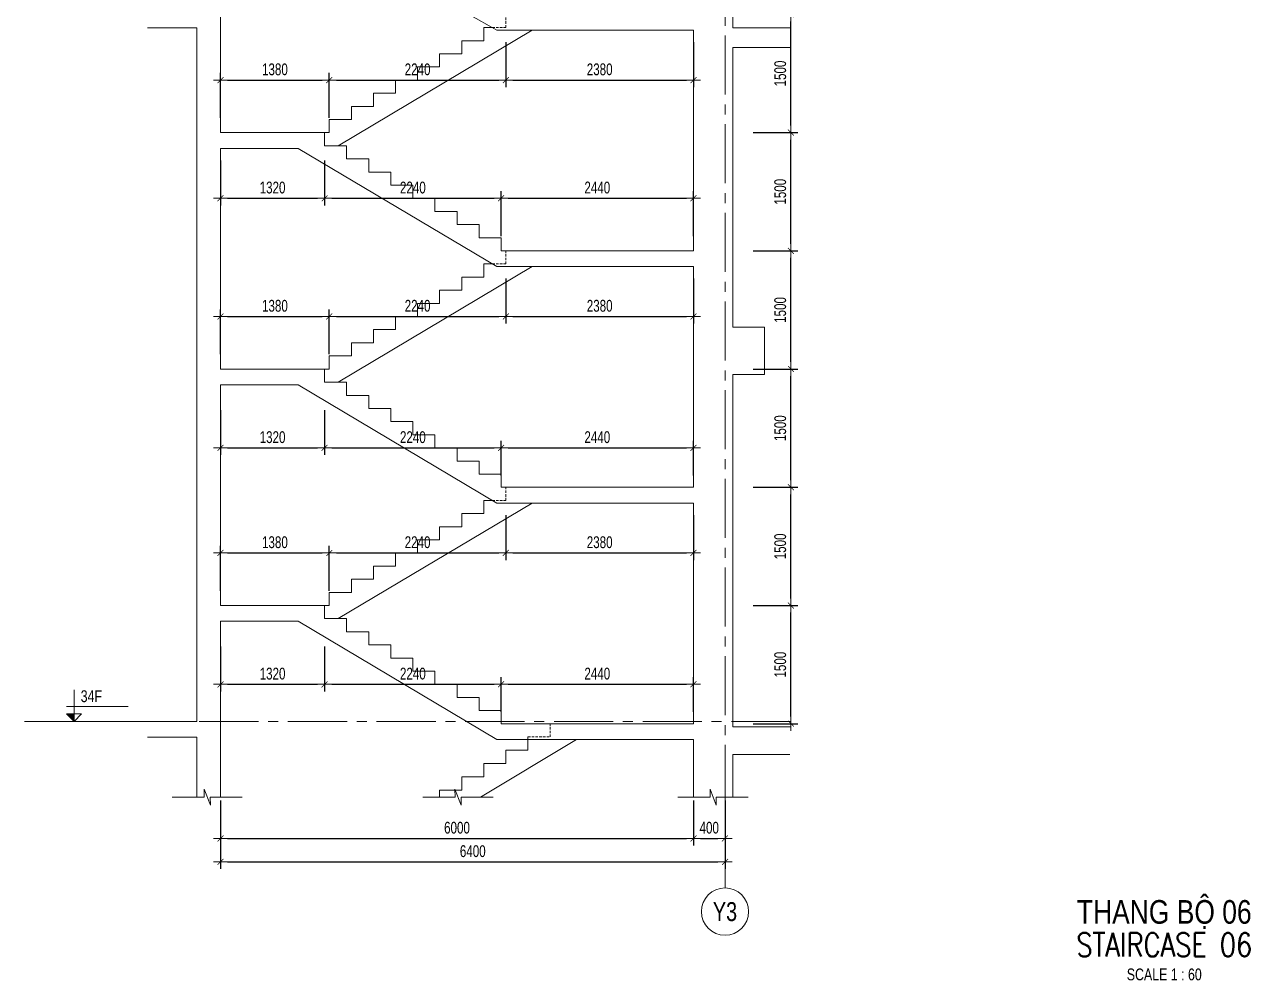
# Model space of a CAD drawing. Header units: millimetres. Extents: x -179076 to 100718, y -27473 to 38481.
# Drawn here: x 33983 to 49536, y -27329 to -15199 of the extents above; entities that cross this region are included whole.
import ezdxf
from ezdxf.enums import TextEntityAlignment as Align

# ---------------------------------------------------------------- set-up
doc = ezdxf.new("R2010")
doc.units = ezdxf.units.MM
doc.linetypes.add('CENTER2', pattern=[1.125, 0.75, -0.125, 0.125, -0.125])
doc.linetypes.add('HIDDEN2', pattern=[4.7625, 3.175, -1.5875])
doc.layers.get('Defpoints').update_dxf_attribs({"color": 151, "lineweight": 9})
for name, color, linetype, lineweight in [('NDC_S_ANNO', 7, 'Continuous', 20), ('NDC_S_AXIS', 5, 'CENTER2', 13), ('NDC_S_CONTINUOUS', 3, 'Continuous', 20), ('NDC_S_DIM', 1, 'Continuous', 15), ('NDC_S_ENG TITLE', 3, 'Continuous', 20), ('NDC_S_HIDDEN', 8, 'HIDDEN2', 13), ('NDC_S_SLAB', 2, 'Continuous', 20), ('NDC_S_SYMBOL', 1, 'Continuous', 15), ('NDC_S_TEXT SYMBOL', 7, 'Continuous', 20), ('NDC_S_VN TEXT', 7, 'Continuous', 20), ('NDC_S_VN TITLE', 6, 'Continuous', 35)]:
    doc.layers.add(name, color=color, linetype=linetype, lineweight=lineweight)
doc.styles.add('NDC_ANNO', font='', dxfattribs={"width": 0.8})
doc.styles.add('NDC_DIM', font='', dxfattribs={"width": 0.75})
doc.styles.add('NDC_EN TXT', font='romans.shx', dxfattribs={"width": 0.8})
doc.styles.add('NDC_VIE TXT', font='arial.ttf', dxfattribs={"width": 0.8})
doc.styles.get('NDC_ANNO').set_extended_font_data('Dotum')
doc.styles.get('NDC_DIM').set_extended_font_data('Dotum')
doc.dimstyles.new('NDC_dim_60', dxfattribs={"dimscale": 60, "dimtxt": 2.5, "dimasz": 1.5, "dimexe": 1.5, "dimexo": 2.5, "dimgap": 1, "dimtad": 1, "dimdec": 0, "dimzin": 0, "dimdsep": 46, "dimtxsty": 'NDC_DIM', "dimblk": 'DIMMARK', "dimcen": 0.09, "dimdle": 1.2, "dimclrd": 1, "dimclre": 1, "dimclrt": 3, "dimadec": 0, "dimazin": 0, "dimtfac": 1, "dimtdec": 0, "dimtix": 1, "dimtofl": 0, "dimtmove": 0, "dimatfit": 3, "dimfxl": 8, "dimfxlon": 1, "dimtolj": 1, "dimtzin": 0, "dimarcsym": 0})

# ---------------------------------------------------------------- blocks, each defined once
blk = doc.blocks.new('kata_block_CT')
at = {"layer": 'NDC_S_ANNO'}
blk.add_hatch(color=3, dxfattribs=at).paths.add_polyline_path([(0, 1.6), (-1.61, 1.6), (0, 0)])
at = {"layer": 'NDC_S_ANNO', "ltscale": 50}
h = blk.add_hatch(dxfattribs=at)
h.set_pattern_fill('ANSI31', color=256, scale=1.406, style=0)
h.paths.add_polyline_path([(0, 1.6), (0, 0), (1.61, 1.6)])
for p, q in [((-1.59, 3.14), (11.47, 3.14)), ((11.56, 0), (-1.64, 0))]:
    blk.add_line(p, q, dxfattribs=at)
for points in [[(0, 6.69), (0, 0)], [(0, 0), (-1.61, 1.6), (0, 1.6)], [(0, 0), (1.61, 1.6), (0, 1.6)]]:
    blk.add_lwpolyline(points, dxfattribs=at)
at = {"layer": 'NDC_S_ANNO', "color": 8, "ltscale": 50}
blk.add_lwpolyline([(0, 0), (-1.61, 1.6), (0, 1.6)], dxfattribs=at)
at = {"layer": 'NDC_S_TEXT SYMBOL', "color": 3, "style": 'NDC_ANNO', "width": 0.8}
blk.add_attdef('CT', (1.41, 4.07), '', height=2.5, dxfattribs=at)
blk = doc.blocks.new('DIMMARK')
at = {"layer": 'NDC_S_DIM', "color": 1}
blk.add_line((-1.5, 0), (1, 0), dxfattribs=at)
at = {"layer": 'NDC_S_DIM', "color": 2, "const_width": 0.1}
blk.add_lwpolyline([(-0.42, -0.42), (0.42, 0.42)], dxfattribs=at)
blk = doc.blocks.new('*D285')
at = {"layer": 'Defpoints', "color": 0, "transparency": 16777216}
for p in [(37790, -22571), (36470, -22771), (37790, -23571)]:
    blk.add_point(p, dxfattribs=at)
at = {"layer": 'NDC_S_DIM', "color": 1, "lineweight": -2, "transparency": 16777216}
for p, q in [((36470, -23091), (36470, -23661)), ((37790, -23091), (37790, -23661)), ((36560, -23571), (37700, -23571))]:
    blk.add_line(p, q, dxfattribs=at)
at = {"layer": 'NDC_S_DIM', "color": 1, "lineweight": -2, "transparency": 16777216, "xscale": 90, "yscale": 90, "zscale": 90, "rotation": 180}
blk.add_blockref('DIMMARK', (36470, -23571), dxfattribs=at)
at = {"layer": 'NDC_S_DIM', "color": 1, "lineweight": -2, "transparency": 16777216, "xscale": 90, "yscale": 90, "zscale": 90}
blk.add_blockref('DIMMARK', (37790, -23571), dxfattribs=at)
at = {"layer": 'NDC_S_DIM', "color": 3, "transparency": 16777216, "insert": (37130, -23436), "char_height": 150, "attachment_point": 5, "style": 'NDC_DIM'}
blk.add_mtext('\\A1;1320', dxfattribs=at)
blk = doc.blocks.new('*D286')
at = {"layer": 'Defpoints', "color": 0, "transparency": 16777216}
for p in [(37790, -22571), (40030, -23571), (40030, -24071)]:
    blk.add_point(p, dxfattribs=at)
at = {"layer": 'NDC_S_DIM', "color": 1, "lineweight": -2, "transparency": 16777216}
for p, q in [((37790, -23091), (37790, -23661)), ((40030, -23921), (40030, -23481)), ((37880, -23571), (39940, -23571))]:
    blk.add_line(p, q, dxfattribs=at)
at = {"layer": 'NDC_S_DIM', "color": 1, "lineweight": -2, "transparency": 16777216, "xscale": 90, "yscale": 90, "zscale": 90, "rotation": 180}
blk.add_blockref('DIMMARK', (37790, -23571), dxfattribs=at)
at = {"layer": 'NDC_S_DIM', "color": 1, "lineweight": -2, "transparency": 16777216, "xscale": 90, "yscale": 90, "zscale": 90}
blk.add_blockref('DIMMARK', (40030, -23571), dxfattribs=at)
at = {"layer": 'NDC_S_DIM', "color": 3, "transparency": 16777216, "insert": (38910, -23436), "char_height": 150, "attachment_point": 5, "style": 'NDC_DIM'}
blk.add_mtext('\\A1;2240', dxfattribs=at)
blk = doc.blocks.new('*D287')
at = {"layer": 'Defpoints', "color": 0, "transparency": 16777216}
for p in [(42470, -23571), (40030, -24071), (42470, -24071)]:
    blk.add_point(p, dxfattribs=at)
at = {"layer": 'NDC_S_DIM', "color": 1, "lineweight": -2, "transparency": 16777216}
for p, q in [((40030, -23921), (40030, -23481)), ((42470, -23921), (42470, -23481)), ((40120, -23571), (42380, -23571))]:
    blk.add_line(p, q, dxfattribs=at)
at = {"layer": 'NDC_S_DIM', "color": 1, "lineweight": -2, "transparency": 16777216, "xscale": 90, "yscale": 90, "zscale": 90, "rotation": 180}
blk.add_blockref('DIMMARK', (40030, -23571), dxfattribs=at)
at = {"layer": 'NDC_S_DIM', "color": 1, "lineweight": -2, "transparency": 16777216, "xscale": 90, "yscale": 90, "zscale": 90}
blk.add_blockref('DIMMARK', (42470, -23571), dxfattribs=at)
at = {"layer": 'NDC_S_DIM', "color": 3, "transparency": 16777216, "insert": (41250, -23436), "char_height": 150, "attachment_point": 5, "style": 'NDC_DIM'}
blk.add_mtext('\\A1;2440', dxfattribs=at)
blk = doc.blocks.new('*D288')
at = {"layer": 'Defpoints', "color": 0, "transparency": 16777216}
for p in [(37850, -21904), (36470, -22571), (37850, -22571)]:
    blk.add_point(p, dxfattribs=at)
at = {"layer": 'NDC_S_DIM', "color": 1, "lineweight": -2, "transparency": 16777216}
for p, q in [((36470, -22384), (36470, -21814)), ((36560, -21904), (37760, -21904)), ((37850, -22384), (37850, -21814))]:
    blk.add_line(p, q, dxfattribs=at)
at = {"layer": 'NDC_S_DIM', "color": 1, "lineweight": -2, "transparency": 16777216, "xscale": 90, "yscale": 90, "zscale": 90, "rotation": 180}
blk.add_blockref('DIMMARK', (36470, -21904), dxfattribs=at)
at = {"layer": 'NDC_S_DIM', "color": 1, "lineweight": -2, "transparency": 16777216, "xscale": 90, "yscale": 90, "zscale": 90}
blk.add_blockref('DIMMARK', (37850, -21904), dxfattribs=at)
at = {"layer": 'NDC_S_DIM', "color": 3, "transparency": 16777216, "insert": (37160, -21769), "char_height": 150, "attachment_point": 5, "style": 'NDC_DIM'}
blk.add_mtext('\\A1;1380', dxfattribs=at)
blk = doc.blocks.new('*D289')
at = {"layer": 'Defpoints', "color": 0, "transparency": 16777216}
for p in [(40090, -21238), (40090, -21904), (37850, -22571)]:
    blk.add_point(p, dxfattribs=at)
at = {"layer": 'NDC_S_DIM', "color": 1, "lineweight": -2, "transparency": 16777216}
for p, q in [((40090, -21424), (40090, -21994)), ((37850, -22384), (37850, -21814)), ((37940, -21904), (40000, -21904))]:
    blk.add_line(p, q, dxfattribs=at)
at = {"layer": 'NDC_S_DIM', "color": 1, "lineweight": -2, "transparency": 16777216, "xscale": 90, "yscale": 90, "zscale": 90, "rotation": 180}
blk.add_blockref('DIMMARK', (37850, -21904), dxfattribs=at)
at = {"layer": 'NDC_S_DIM', "color": 1, "lineweight": -2, "transparency": 16777216, "xscale": 90, "yscale": 90, "zscale": 90}
blk.add_blockref('DIMMARK', (40090, -21904), dxfattribs=at)
at = {"layer": 'NDC_S_DIM', "color": 3, "transparency": 16777216, "insert": (38970, -21769), "char_height": 150, "attachment_point": 5, "style": 'NDC_DIM'}
blk.add_mtext('\\A1;2240', dxfattribs=at)
blk = doc.blocks.new('*D290')
at = {"layer": 'Defpoints', "color": 0, "transparency": 16777216}
for p in [(40090, -21238), (42470, -21271), (42470, -21904)]:
    blk.add_point(p, dxfattribs=at)
at = {"layer": 'NDC_S_DIM', "color": 1, "lineweight": -2, "transparency": 16777216}
for p, q in [((40090, -21424), (40090, -21994)), ((42470, -21424), (42470, -21994)), ((40180, -21904), (42380, -21904))]:
    blk.add_line(p, q, dxfattribs=at)
at = {"layer": 'NDC_S_DIM', "color": 1, "lineweight": -2, "transparency": 16777216, "xscale": 90, "yscale": 90, "zscale": 90, "rotation": 180}
blk.add_blockref('DIMMARK', (40090, -21904), dxfattribs=at)
at = {"layer": 'NDC_S_DIM', "color": 1, "lineweight": -2, "transparency": 16777216, "xscale": 90, "yscale": 90, "zscale": 90}
blk.add_blockref('DIMMARK', (42470, -21904), dxfattribs=at)
at = {"layer": 'NDC_S_DIM', "color": 3, "transparency": 16777216, "insert": (41280, -21769), "char_height": 150, "attachment_point": 5, "style": 'NDC_DIM'}
blk.add_mtext('\\A1;2380', dxfattribs=at)
blk = doc.blocks.new('*D291')
at = {"layer": 'Defpoints', "color": 0, "transparency": 16777216}
for p in [(36470, -19571), (37790, -19571), (37790, -20571)]:
    blk.add_point(p, dxfattribs=at)
at = {"layer": 'NDC_S_DIM', "color": 1, "lineweight": -2, "transparency": 16777216}
for p, q in [((36470, -20091), (36470, -20661)), ((37790, -20091), (37790, -20661)), ((36560, -20571), (37700, -20571))]:
    blk.add_line(p, q, dxfattribs=at)
at = {"layer": 'NDC_S_DIM', "color": 1, "lineweight": -2, "transparency": 16777216, "xscale": 90, "yscale": 90, "zscale": 90, "rotation": 180}
blk.add_blockref('DIMMARK', (36470, -20571), dxfattribs=at)
at = {"layer": 'NDC_S_DIM', "color": 1, "lineweight": -2, "transparency": 16777216, "xscale": 90, "yscale": 90, "zscale": 90}
blk.add_blockref('DIMMARK', (37790, -20571), dxfattribs=at)
at = {"layer": 'NDC_S_DIM', "color": 3, "transparency": 16777216, "insert": (37130, -20436), "char_height": 150, "attachment_point": 5, "style": 'NDC_DIM'}
blk.add_mtext('\\A1;1320', dxfattribs=at)
blk = doc.blocks.new('*D292')
at = {"layer": 'Defpoints', "color": 0, "transparency": 16777216}
for p in [(37790, -19571), (40030, -20571), (40030, -21071)]:
    blk.add_point(p, dxfattribs=at)
at = {"layer": 'NDC_S_DIM', "color": 1, "lineweight": -2, "transparency": 16777216}
for p, q in [((37790, -20091), (37790, -20661)), ((40030, -20921), (40030, -20481)), ((37880, -20571), (39940, -20571))]:
    blk.add_line(p, q, dxfattribs=at)
at = {"layer": 'NDC_S_DIM', "color": 1, "lineweight": -2, "transparency": 16777216, "xscale": 90, "yscale": 90, "zscale": 90, "rotation": 180}
blk.add_blockref('DIMMARK', (37790, -20571), dxfattribs=at)
at = {"layer": 'NDC_S_DIM', "color": 1, "lineweight": -2, "transparency": 16777216, "xscale": 90, "yscale": 90, "zscale": 90}
blk.add_blockref('DIMMARK', (40030, -20571), dxfattribs=at)
at = {"layer": 'NDC_S_DIM', "color": 3, "transparency": 16777216, "insert": (38910, -20436), "char_height": 150, "attachment_point": 5, "style": 'NDC_DIM'}
blk.add_mtext('\\A1;2240', dxfattribs=at)
blk = doc.blocks.new('*D293')
at = {"layer": 'Defpoints', "color": 0, "transparency": 16777216}
for p in [(42470, -20571), (40030, -21071), (42470, -21071)]:
    blk.add_point(p, dxfattribs=at)
at = {"layer": 'NDC_S_DIM', "color": 1, "lineweight": -2, "transparency": 16777216}
for p, q in [((40030, -20921), (40030, -20481)), ((42470, -20921), (42470, -20481)), ((40120, -20571), (42380, -20571))]:
    blk.add_line(p, q, dxfattribs=at)
at = {"layer": 'NDC_S_DIM', "color": 1, "lineweight": -2, "transparency": 16777216, "xscale": 90, "yscale": 90, "zscale": 90, "rotation": 180}
blk.add_blockref('DIMMARK', (40030, -20571), dxfattribs=at)
at = {"layer": 'NDC_S_DIM', "color": 1, "lineweight": -2, "transparency": 16777216, "xscale": 90, "yscale": 90, "zscale": 90}
blk.add_blockref('DIMMARK', (42470, -20571), dxfattribs=at)
at = {"layer": 'NDC_S_DIM', "color": 3, "transparency": 16777216, "insert": (41250, -20436), "char_height": 150, "attachment_point": 5, "style": 'NDC_DIM'}
blk.add_mtext('\\A1;2440', dxfattribs=at)
blk = doc.blocks.new('*D294')
at = {"layer": 'Defpoints', "color": 0, "transparency": 16777216}
for p in [(37850, -18904), (36470, -19571), (37850, -19571)]:
    blk.add_point(p, dxfattribs=at)
at = {"layer": 'NDC_S_DIM', "color": 1, "lineweight": -2, "transparency": 16777216}
for p, q in [((36470, -19384), (36470, -18814)), ((37850, -19384), (37850, -18814)), ((36560, -18904), (37760, -18904))]:
    blk.add_line(p, q, dxfattribs=at)
at = {"layer": 'NDC_S_DIM', "color": 1, "lineweight": -2, "transparency": 16777216, "xscale": 90, "yscale": 90, "zscale": 90, "rotation": 180}
blk.add_blockref('DIMMARK', (36470, -18904), dxfattribs=at)
at = {"layer": 'NDC_S_DIM', "color": 1, "lineweight": -2, "transparency": 16777216, "xscale": 90, "yscale": 90, "zscale": 90}
blk.add_blockref('DIMMARK', (37850, -18904), dxfattribs=at)
at = {"layer": 'NDC_S_DIM', "color": 3, "transparency": 16777216, "insert": (37160, -18769), "char_height": 150, "attachment_point": 5, "style": 'NDC_DIM'}
blk.add_mtext('\\A1;1380', dxfattribs=at)
blk = doc.blocks.new('*D295')
at = {"layer": 'Defpoints', "color": 0, "transparency": 16777216}
for p in [(40090, -18238), (40090, -18904), (37850, -19571)]:
    blk.add_point(p, dxfattribs=at)
at = {"layer": 'NDC_S_DIM', "color": 1, "lineweight": -2, "transparency": 16777216}
for p, q in [((40090, -18424), (40090, -18994)), ((37850, -19384), (37850, -18814)), ((37940, -18904), (40000, -18904))]:
    blk.add_line(p, q, dxfattribs=at)
at = {"layer": 'NDC_S_DIM', "color": 1, "lineweight": -2, "transparency": 16777216, "xscale": 90, "yscale": 90, "zscale": 90, "rotation": 180}
blk.add_blockref('DIMMARK', (37850, -18904), dxfattribs=at)
at = {"layer": 'NDC_S_DIM', "color": 1, "lineweight": -2, "transparency": 16777216, "xscale": 90, "yscale": 90, "zscale": 90}
blk.add_blockref('DIMMARK', (40090, -18904), dxfattribs=at)
at = {"layer": 'NDC_S_DIM', "color": 3, "transparency": 16777216, "insert": (38970, -18769), "char_height": 150, "attachment_point": 5, "style": 'NDC_DIM'}
blk.add_mtext('\\A1;2240', dxfattribs=at)
blk = doc.blocks.new('*D296')
at = {"layer": 'Defpoints', "color": 0, "transparency": 16777216}
for p in [(40090, -18238), (42470, -18271), (42470, -18904)]:
    blk.add_point(p, dxfattribs=at)
at = {"layer": 'NDC_S_DIM', "color": 1, "lineweight": -2, "transparency": 16777216}
for p, q in [((40090, -18424), (40090, -18994)), ((42470, -18424), (42470, -18994)), ((40180, -18904), (42380, -18904))]:
    blk.add_line(p, q, dxfattribs=at)
at = {"layer": 'NDC_S_DIM', "color": 1, "lineweight": -2, "transparency": 16777216, "xscale": 90, "yscale": 90, "zscale": 90, "rotation": 180}
blk.add_blockref('DIMMARK', (40090, -18904), dxfattribs=at)
at = {"layer": 'NDC_S_DIM', "color": 1, "lineweight": -2, "transparency": 16777216, "xscale": 90, "yscale": 90, "zscale": 90}
blk.add_blockref('DIMMARK', (42470, -18904), dxfattribs=at)
at = {"layer": 'NDC_S_DIM', "color": 3, "transparency": 16777216, "insert": (41280, -18769), "char_height": 150, "attachment_point": 5, "style": 'NDC_DIM'}
blk.add_mtext('\\A1;2380', dxfattribs=at)
blk = doc.blocks.new('*D297')
at = {"layer": 'Defpoints', "color": 0, "transparency": 16777216}
for p in [(36470, -16571), (37790, -16571), (37790, -17404)]:
    blk.add_point(p, dxfattribs=at)
at = {"layer": 'NDC_S_DIM', "color": 1, "lineweight": -2, "transparency": 16777216}
for p, q in [((36470, -16924), (36470, -17494)), ((37790, -16924), (37790, -17494)), ((36560, -17404), (37700, -17404))]:
    blk.add_line(p, q, dxfattribs=at)
at = {"layer": 'NDC_S_DIM', "color": 1, "lineweight": -2, "transparency": 16777216, "xscale": 90, "yscale": 90, "zscale": 90, "rotation": 180}
blk.add_blockref('DIMMARK', (36470, -17404), dxfattribs=at)
at = {"layer": 'NDC_S_DIM', "color": 1, "lineweight": -2, "transparency": 16777216, "xscale": 90, "yscale": 90, "zscale": 90}
blk.add_blockref('DIMMARK', (37790, -17404), dxfattribs=at)
at = {"layer": 'NDC_S_DIM', "color": 3, "transparency": 16777216, "insert": (37130, -17269), "char_height": 150, "attachment_point": 5, "style": 'NDC_DIM'}
blk.add_mtext('\\A1;1320', dxfattribs=at)
blk = doc.blocks.new('*D298')
at = {"layer": 'Defpoints', "color": 0, "transparency": 16777216}
for p in [(37790, -16571), (40030, -17404), (40030, -18071)]:
    blk.add_point(p, dxfattribs=at)
at = {"layer": 'NDC_S_DIM', "color": 1, "lineweight": -2, "transparency": 16777216}
for p, q in [((37790, -16924), (37790, -17494)), ((37880, -17404), (39940, -17404)), ((40030, -17884), (40030, -17314))]:
    blk.add_line(p, q, dxfattribs=at)
at = {"layer": 'NDC_S_DIM', "color": 1, "lineweight": -2, "transparency": 16777216, "xscale": 90, "yscale": 90, "zscale": 90, "rotation": 180}
blk.add_blockref('DIMMARK', (37790, -17404), dxfattribs=at)
at = {"layer": 'NDC_S_DIM', "color": 1, "lineweight": -2, "transparency": 16777216, "xscale": 90, "yscale": 90, "zscale": 90}
blk.add_blockref('DIMMARK', (40030, -17404), dxfattribs=at)
at = {"layer": 'NDC_S_DIM', "color": 3, "transparency": 16777216, "insert": (38910, -17269), "char_height": 150, "attachment_point": 5, "style": 'NDC_DIM'}
blk.add_mtext('\\A1;2240', dxfattribs=at)
blk = doc.blocks.new('*D299')
at = {"layer": 'Defpoints', "color": 0, "transparency": 16777216}
for p in [(42470, -17404), (40030, -18071), (42470, -18071)]:
    blk.add_point(p, dxfattribs=at)
at = {"layer": 'NDC_S_DIM', "color": 1, "lineweight": -2, "transparency": 16777216}
for p, q in [((40030, -17884), (40030, -17314)), ((40120, -17404), (42380, -17404)), ((42470, -17884), (42470, -17314))]:
    blk.add_line(p, q, dxfattribs=at)
at = {"layer": 'NDC_S_DIM', "color": 1, "lineweight": -2, "transparency": 16777216, "xscale": 90, "yscale": 90, "zscale": 90, "rotation": 180}
blk.add_blockref('DIMMARK', (40030, -17404), dxfattribs=at)
at = {"layer": 'NDC_S_DIM', "color": 1, "lineweight": -2, "transparency": 16777216, "xscale": 90, "yscale": 90, "zscale": 90}
blk.add_blockref('DIMMARK', (42470, -17404), dxfattribs=at)
at = {"layer": 'NDC_S_DIM', "color": 3, "transparency": 16777216, "insert": (41250, -17269), "char_height": 150, "attachment_point": 5, "style": 'NDC_DIM'}
blk.add_mtext('\\A1;2440', dxfattribs=at)
blk = doc.blocks.new('*D300')
at = {"layer": 'Defpoints', "color": 0, "transparency": 16777216}
for p in [(37850, -15904), (36470, -16571), (37850, -16571)]:
    blk.add_point(p, dxfattribs=at)
at = {"layer": 'NDC_S_DIM', "color": 1, "lineweight": -2, "transparency": 16777216}
for p, q in [((36470, -16384), (36470, -15814)), ((37850, -16384), (37850, -15814)), ((36560, -15904), (37760, -15904))]:
    blk.add_line(p, q, dxfattribs=at)
at = {"layer": 'NDC_S_DIM', "color": 1, "lineweight": -2, "transparency": 16777216, "xscale": 90, "yscale": 90, "zscale": 90, "rotation": 180}
blk.add_blockref('DIMMARK', (36470, -15904), dxfattribs=at)
at = {"layer": 'NDC_S_DIM', "color": 1, "lineweight": -2, "transparency": 16777216, "xscale": 90, "yscale": 90, "zscale": 90}
blk.add_blockref('DIMMARK', (37850, -15904), dxfattribs=at)
at = {"layer": 'NDC_S_DIM', "color": 3, "transparency": 16777216, "insert": (37160, -15769), "char_height": 150, "attachment_point": 5, "style": 'NDC_DIM'}
blk.add_mtext('\\A1;1380', dxfattribs=at)
blk = doc.blocks.new('*D301')
at = {"layer": 'Defpoints', "color": 0, "transparency": 16777216}
for p in [(40090, -15238), (40090, -15904), (37850, -16571)]:
    blk.add_point(p, dxfattribs=at)
at = {"layer": 'NDC_S_DIM', "color": 1, "lineweight": -2, "transparency": 16777216}
for p, q in [((40090, -15424), (40090, -15994)), ((37850, -16384), (37850, -15814)), ((37940, -15904), (40000, -15904))]:
    blk.add_line(p, q, dxfattribs=at)
at = {"layer": 'NDC_S_DIM', "color": 1, "lineweight": -2, "transparency": 16777216, "xscale": 90, "yscale": 90, "zscale": 90, "rotation": 180}
blk.add_blockref('DIMMARK', (37850, -15904), dxfattribs=at)
at = {"layer": 'NDC_S_DIM', "color": 1, "lineweight": -2, "transparency": 16777216, "xscale": 90, "yscale": 90, "zscale": 90}
blk.add_blockref('DIMMARK', (40090, -15904), dxfattribs=at)
at = {"layer": 'NDC_S_DIM', "color": 3, "transparency": 16777216, "insert": (38970, -15769), "char_height": 150, "attachment_point": 5, "style": 'NDC_DIM'}
blk.add_mtext('\\A1;2240', dxfattribs=at)
blk = doc.blocks.new('*D503')
at = {"layer": 'Defpoints', "color": 0, "transparency": 16777216}
for p in [(40090, -15238), (42470, -15271), (42470, -15904)]:
    blk.add_point(p, dxfattribs=at)
at = {"layer": 'NDC_S_DIM', "color": 1, "lineweight": -2, "transparency": 16777216}
for p, q in [((40090, -15424), (40090, -15994)), ((42470, -15424), (42470, -15994)), ((40180, -15904), (42380, -15904))]:
    blk.add_line(p, q, dxfattribs=at)
at = {"layer": 'NDC_S_DIM', "color": 1, "lineweight": -2, "transparency": 16777216, "xscale": 90, "yscale": 90, "zscale": 90, "rotation": 180}
blk.add_blockref('DIMMARK', (40090, -15904), dxfattribs=at)
at = {"layer": 'NDC_S_DIM', "color": 1, "lineweight": -2, "transparency": 16777216, "xscale": 90, "yscale": 90, "zscale": 90}
blk.add_blockref('DIMMARK', (42470, -15904), dxfattribs=at)
at = {"layer": 'NDC_S_DIM', "color": 3, "transparency": 16777216, "insert": (41280, -15769), "char_height": 150, "attachment_point": 5, "style": 'NDC_DIM'}
blk.add_mtext('\\A1;2380', dxfattribs=at)
blk = doc.blocks.new('*D522')
at = {"layer": 'Defpoints', "color": 0, "transparency": 16777216}
for p in [(36470, -24271), (42470, -24271), (42470, -25526)]:
    blk.add_point(p, dxfattribs=at)
at = {"layer": 'NDC_S_DIM', "color": 1, "lineweight": -2, "transparency": 16777216}
for p, q in [((36470, -25046), (36470, -25616)), ((42470, -25046), (42470, -25616)), ((36560, -25526), (42380, -25526))]:
    blk.add_line(p, q, dxfattribs=at)
at = {"layer": 'NDC_S_DIM', "color": 1, "lineweight": -2, "transparency": 16777216, "xscale": 90, "yscale": 90, "zscale": 90, "rotation": 180}
blk.add_blockref('DIMMARK', (36470, -25526), dxfattribs=at)
at = {"layer": 'NDC_S_DIM', "color": 1, "lineweight": -2, "transparency": 16777216, "xscale": 90, "yscale": 90, "zscale": 90}
blk.add_blockref('DIMMARK', (42470, -25526), dxfattribs=at)
at = {"layer": 'NDC_S_DIM', "color": 3, "transparency": 16777216, "insert": (39470, -25391), "char_height": 150, "attachment_point": 5, "style": 'NDC_DIM'}
blk.add_mtext('\\A1;6000', dxfattribs=at)
blk = doc.blocks.new('*D523')
at = {"layer": 'Defpoints', "color": 0, "transparency": 16777216}
for p in [(42870, -23921), (42470, -24271), (42870, -25526)]:
    blk.add_point(p, dxfattribs=at)
at = {"layer": 'NDC_S_DIM', "color": 1, "lineweight": -2, "transparency": 16777216}
for p, q in [((42470, -25046), (42470, -25616)), ((42870, -25046), (42870, -25616)), ((42560, -25526), (42780, -25526))]:
    blk.add_line(p, q, dxfattribs=at)
at = {"layer": 'NDC_S_DIM', "color": 1, "lineweight": -2, "transparency": 16777216, "xscale": 90, "yscale": 90, "zscale": 90, "rotation": 180}
blk.add_blockref('DIMMARK', (42470, -25526), dxfattribs=at)
at = {"layer": 'NDC_S_DIM', "color": 1, "lineweight": -2, "transparency": 16777216, "xscale": 90, "yscale": 90, "zscale": 90}
blk.add_blockref('DIMMARK', (42870, -25526), dxfattribs=at)
at = {"layer": 'NDC_S_DIM', "color": 3, "transparency": 16777216, "insert": (42670, -25391), "char_height": 150, "attachment_point": 5, "style": 'NDC_DIM'}
blk.add_mtext('\\A1;400', dxfattribs=at)
blk = doc.blocks.new('*D524')
at = {"layer": 'Defpoints', "color": 0, "transparency": 16777216}
for p in [(42870, -23921), (36470, -24271), (42870, -25824)]:
    blk.add_point(p, dxfattribs=at)
at = {"layer": 'NDC_S_DIM', "color": 1, "lineweight": -2, "transparency": 16777216}
for p, q in [((36470, -25344), (36470, -25914)), ((42870, -25344), (42870, -25914)), ((36560, -25824), (42780, -25824))]:
    blk.add_line(p, q, dxfattribs=at)
at = {"layer": 'NDC_S_DIM', "color": 1, "lineweight": -2, "transparency": 16777216, "xscale": 90, "yscale": 90, "zscale": 90, "rotation": 180}
blk.add_blockref('DIMMARK', (36470, -25824), dxfattribs=at)
at = {"layer": 'NDC_S_DIM', "color": 1, "lineweight": -2, "transparency": 16777216, "xscale": 90, "yscale": 90, "zscale": 90}
blk.add_blockref('DIMMARK', (42870, -25824), dxfattribs=at)
at = {"layer": 'NDC_S_DIM', "color": 3, "transparency": 16777216, "insert": (39670, -25689), "char_height": 150, "attachment_point": 5, "style": 'NDC_DIM'}
blk.add_mtext('\\A1;6400', dxfattribs=at)
blk = doc.blocks.new('*U187')
at = {"layer": 'NDC_S_SYMBOL'}
blk.add_line((0, 5), (0, 9), dxfattribs=at)
blk.add_circle((0, 0), 5, dxfattribs=at)
at = {"layer": 'NDC_S_TEXT SYMBOL', "color": 7, "style": 'NDC_ANNO', "width": 0.8}
blk.add_attdef('GRID', text='', height=4, dxfattribs=at).set_placement((0, 0), align=Align.MIDDLE)
blk = doc.blocks.new('Drawing name_symbol')
at = {"layer": 'NDC_S_ENG TITLE', "style": 'NDC_EN TXT', "width": 0.8}
blk.add_attdef('SECTDET1', text='', height=5, dxfattribs=at).set_placement((0, 1.01), align=Align.CENTER)
at = {"layer": 'NDC_S_TEXT SYMBOL', "lineweight": 25, "style": 'NDC_ANNO', "width": 0.8}
blk.add_attdef('SSCALE', text='', height=2.5, dxfattribs=at).set_placement((0, -4), align=Align.CENTER)
at = {"layer": 'NDC_S_VN TITLE', "style": 'NDC_VIE TXT', "width": 0.8}
blk.add_attdef('SECTDET2', text='', height=5, dxfattribs=at).set_placement((0, 7.97), align=Align.CENTER)
blk = doc.blocks.new('*D447')
at = {"layer": 'Defpoints', "color": 0, "transparency": 16777216}
for p in [(37850, -22571), (43706, -22571), (42470, -24071)]:
    blk.add_point(p, dxfattribs=at)
at = {"layer": 'NDC_S_DIM', "color": 1, "lineweight": -2, "transparency": 16777216}
for p, q in [((43226, -22571), (43796, -22571)), ((43706, -23981), (43706, -22661)), ((43226, -24071), (43796, -24071))]:
    blk.add_line(p, q, dxfattribs=at)
at = {"layer": 'NDC_S_DIM', "color": 1, "lineweight": -2, "transparency": 16777216, "xscale": 90, "yscale": 90, "zscale": 90}
for p, rotation in [((43706, -22571), 90), ((43706, -24071), 270)]:
    blk.add_blockref('DIMMARK', p, dxfattribs=dict(at, rotation=rotation))
at = {"layer": 'NDC_S_DIM', "color": 3, "transparency": 16777216, "insert": (43571, -23321), "char_height": 150, "attachment_point": 5, "rotation": 90, "style": 'NDC_DIM'}
blk.add_mtext('\\A1;1500', dxfattribs=at)
blk = doc.blocks.new('*D448')
at = {"layer": 'Defpoints', "color": 0, "transparency": 16777216}
for p in [(40030, -21071), (43706, -21071), (37850, -22571)]:
    blk.add_point(p, dxfattribs=at)
at = {"layer": 'NDC_S_DIM', "color": 1, "lineweight": -2, "transparency": 16777216}
for p, q in [((43226, -21071), (43796, -21071)), ((43706, -22481), (43706, -21161)), ((43226, -22571), (43796, -22571))]:
    blk.add_line(p, q, dxfattribs=at)
at = {"layer": 'NDC_S_DIM', "color": 1, "lineweight": -2, "transparency": 16777216, "xscale": 90, "yscale": 90, "zscale": 90}
for p, rotation in [((43706, -21071), 90), ((43706, -22571), 270)]:
    blk.add_blockref('DIMMARK', p, dxfattribs=dict(at, rotation=rotation))
at = {"layer": 'NDC_S_DIM', "color": 3, "transparency": 16777216, "insert": (43571, -21821), "char_height": 150, "attachment_point": 5, "rotation": 90, "style": 'NDC_DIM'}
blk.add_mtext('\\A1;1500', dxfattribs=at)
blk = doc.blocks.new('*D449')
at = {"layer": 'Defpoints', "color": 0, "transparency": 16777216}
for p in [(37820, -19571), (43706, -19571), (40030, -21071)]:
    blk.add_point(p, dxfattribs=at)
at = {"layer": 'NDC_S_DIM', "color": 1, "lineweight": -2, "transparency": 16777216}
for p, q in [((43226, -19571), (43796, -19571)), ((43706, -20981), (43706, -19661)), ((43226, -21071), (43796, -21071))]:
    blk.add_line(p, q, dxfattribs=at)
at = {"layer": 'NDC_S_DIM', "color": 1, "lineweight": -2, "transparency": 16777216, "xscale": 90, "yscale": 90, "zscale": 90}
for p, rotation in [((43706, -19571), 90), ((43706, -21071), 270)]:
    blk.add_blockref('DIMMARK', p, dxfattribs=dict(at, rotation=rotation))
at = {"layer": 'NDC_S_DIM', "color": 3, "transparency": 16777216, "insert": (43571, -20321), "char_height": 150, "attachment_point": 5, "rotation": 90, "style": 'NDC_DIM'}
blk.add_mtext('\\A1;1500', dxfattribs=at)
blk = doc.blocks.new('*D450')
at = {"layer": 'Defpoints', "color": 0, "transparency": 16777216}
for p in [(40030, -18071), (43706, -18071), (37820, -19571)]:
    blk.add_point(p, dxfattribs=at)
at = {"layer": 'NDC_S_DIM', "color": 1, "lineweight": -2, "transparency": 16777216}
for p, q in [((43226, -18071), (43796, -18071)), ((43706, -19481), (43706, -18161)), ((43226, -19571), (43796, -19571))]:
    blk.add_line(p, q, dxfattribs=at)
at = {"layer": 'NDC_S_DIM', "color": 1, "lineweight": -2, "transparency": 16777216, "xscale": 90, "yscale": 90, "zscale": 90}
for p, rotation in [((43706, -18071), 90), ((43706, -19571), 270)]:
    blk.add_blockref('DIMMARK', p, dxfattribs=dict(at, rotation=rotation))
at = {"layer": 'NDC_S_DIM', "color": 3, "transparency": 16777216, "insert": (43571, -18821), "char_height": 150, "attachment_point": 5, "rotation": 90, "style": 'NDC_DIM'}
blk.add_mtext('\\A1;1500', dxfattribs=at)
blk = doc.blocks.new('*D451')
at = {"layer": 'Defpoints', "color": 0, "transparency": 16777216}
for p in [(37850, -16571), (43706, -16571), (40030, -18071)]:
    blk.add_point(p, dxfattribs=at)
at = {"layer": 'NDC_S_DIM', "color": 1, "lineweight": -2, "transparency": 16777216}
for p, q in [((43226, -16571), (43796, -16571)), ((43706, -17981), (43706, -16661)), ((43226, -18071), (43796, -18071))]:
    blk.add_line(p, q, dxfattribs=at)
at = {"layer": 'NDC_S_DIM', "color": 1, "lineweight": -2, "transparency": 16777216, "xscale": 90, "yscale": 90, "zscale": 90}
for p, rotation in [((43706, -16571), 90), ((43706, -18071), 270)]:
    blk.add_blockref('DIMMARK', p, dxfattribs=dict(at, rotation=rotation))
at = {"layer": 'NDC_S_DIM', "color": 3, "transparency": 16777216, "insert": (43571, -17321), "char_height": 150, "attachment_point": 5, "rotation": 90, "style": 'NDC_DIM'}
blk.add_mtext('\\A1;1500', dxfattribs=at)
blk = doc.blocks.new('*D452')
at = {"layer": 'Defpoints', "color": 0, "transparency": 16777216}
for p in [(40030, -15071), (43706, -15071), (37850, -16571)]:
    blk.add_point(p, dxfattribs=at)
at = {"layer": 'NDC_S_DIM', "color": 1, "lineweight": -2, "transparency": 16777216}
for p, q in [((43226, -15071), (43796, -15071)), ((43706, -16481), (43706, -15161)), ((43226, -16571), (43796, -16571))]:
    blk.add_line(p, q, dxfattribs=at)
at = {"layer": 'NDC_S_DIM', "color": 1, "lineweight": -2, "transparency": 16777216, "xscale": 90, "yscale": 90, "zscale": 90}
for p, rotation in [((43706, -15071), 90), ((43706, -16571), 270)]:
    blk.add_blockref('DIMMARK', p, dxfattribs=dict(at, rotation=rotation))
at = {"layer": 'NDC_S_DIM', "color": 3, "transparency": 16777216, "insert": (43571, -15821), "char_height": 150, "attachment_point": 5, "rotation": 90, "style": 'NDC_DIM'}
blk.add_mtext('\\A1;1500', dxfattribs=at)

msp = doc.modelspace()

# ---------------------------------------------------------------- linework, layer by layer
at = {"layer": 'NDC_S_AXIS', "ltscale": 1000}
for p, q in [((42870, -8589.3), (42870, -25473.5)), ((43700.7, -24041.1), (33983.3, -24041.1))]:
    msp.add_line(p, q, dxfattribs=at)
at = {"layer": 'NDC_S_CONTINUOUS'}
for p, q in [((37961, -16737.7), (40425, -15271.1)), ((37961, -19737.7), (40425, -18271.1)), ((37961, -22737.7), (40425, -21271.1)), ((40985.4, -24271.1), (39766.6, -25003.1))]:
    msp.add_line(p, q, dxfattribs=at)
for points in [[(37790, -16571.1), (37850, -16571.1), (37850, -16404.4), (38130, -16404.4), (38130, -16237.7), (38410, -16237.7), (38410, -16071.1), (38690, -16071.1), (38690, -15904.4), (38970, -15904.4), (38970, -15737.7), (39250, -15737.7), (39250, -15571.1), (39530, -15571.1), (39530, -15404.4), (39810, -15404.4), (39810, -15237.7), (39918.4, -15237.7)], [(37790, -19571.1), (37850, -19571.1), (37850, -19404.4), (38130, -19404.4), (38130, -19237.7), (38410, -19237.7), (38410, -19071.1), (38690, -19071.1), (38690, -18904.4), (38970, -18904.4), (38970, -18737.7), (39250, -18737.7), (39250, -18571.1), (39530, -18571.1), (39530, -18404.4), (39810, -18404.4), (39810, -18237.7), (39919, -18237.7)], [(37790, -22571.1), (37850, -22571.1), (37850, -22404.4), (38130, -22404.4), (38130, -22237.7), (38410, -22237.7), (38410, -22071.1), (38690, -22071.1), (38690, -21904.4), (38970, -21904.4), (38970, -21737.7), (39250, -21737.7), (39250, -21571.1), (39530, -21571.1), (39530, -21404.4), (39810, -21404.4), (39810, -21237.7), (39919, -21237.7)], [(40370, -24271.1), (40370, -24407.4), (40090, -24407.4), (40090, -24575.6), (39810, -24575.6), (39810, -24743.8), (39530, -24743.8), (39530, -24912), (39250, -24912), (39250, -25003.1)]]:
    msp.add_lwpolyline(points, dxfattribs=at)
at = {"layer": 'NDC_S_HIDDEN', "ltscale": 10}
for points in [[(39919, -15237.7), (40090, -15237.7), (40090, -15071.1)], [(39919, -18237.7), (40090, -18237.7), (40090, -18071.1)], [(39919, -21237.7), (40090, -21237.7), (40090, -21071.1)], [(40370, -24271.1), (40370, -24239.2), (40650, -24239.2), (40650, -24071.1)]]:
    msp.add_lwpolyline(points, dxfattribs=at)
at = {"layer": 'NDC_S_SLAB'}
for p, q in [((42970, -9791.1), (42970, -15241.1)), ((36470, -13846.1), (36470, -16571.1)), ((35542.7, -15241.1), (36170, -15241.1)), ((36170, -15241.1), (36170, -24041.1)), ((42970, -15241.1), (43700.7, -15241.1)), ((42970, -15491.1), (43700.7, -15491.1)), ((42970, -15491.1), (42970, -19041.1)), ((42970, -19041.1), (43370, -19041.1)), ((43370, -19041.1), (43370, -19641.1)), ((42970, -19641.1), (42970, -24111.1)), ((43370, -19641.1), (42970, -19641.1)), ((35542.7, -24041.1), (36170, -24041.1)), ((36470, -25003.1), (36470, -24041.1)), ((35542.7, -24241.1), (36170, -24241.1)), ((36170, -24241.1), (36170, -25003.1)), ((42970, -24111.1), (43700.7, -24111.1)), ((42470, -24271.1), (39975, -24271.1))]:
    msp.add_line(p, q, dxfattribs=at)
for points in [[(42470, -18071.1), (42470, -15271.1), (39977.3, -15271.1), (37457.3, -13846.1), (36470, -13846.1)], [(42470, -18071.1), (40030, -18071.1), (40030, -17904.4), (39750, -17904.4), (39750, -17737.7), (39470, -17737.7), (39470, -17571.1), (39190, -17571.1), (39190, -17404.4), (38910, -17404.4), (38910, -17237.7), (38630, -17237.7), (38630, -17071.1), (38350, -17071.1), (38350, -16904.4), (38070, -16904.4), (38070, -16737.7), (37790, -16737.7), (37790, -16571.1), (36470, -16571.1)], [(36470, -19571.1), (36470, -16771.1)], [(42470, -18271.1), (39975, -18271.1), (37455, -16771.1), (36470, -16771.1)], [(42470, -18271.1), (42470, -21071.1)], [(42470, -21071.1), (40030, -21071.1), (40030, -20904.4), (39750, -20904.4), (39750, -20737.7), (39470, -20737.7), (39470, -20571.1), (39190, -20571.1), (39190, -20404.4), (38910, -20404.4), (38910, -20237.7), (38630, -20237.7), (38630, -20071.1), (38350, -20071.1), (38350, -19904.4), (38070, -19904.4), (38070, -19737.7), (37790, -19737.7), (37790, -19571.1), (36470, -19571.1)], [(42470, -24071.1), (40030, -24071.1), (40030, -23904.4), (39750, -23904.4), (39750, -23737.7), (39470, -23737.7), (39470, -23571.1), (39190, -23571.1), (39190, -23404.4), (38910, -23404.4), (38910, -23237.7), (38630, -23237.7), (38630, -23071.1), (38350, -23071.1), (38350, -22904.4), (38070, -22904.4), (38070, -22737.7), (37790, -22737.7), (37790, -22571.1), (36470, -22571.1), (36470, -19771.1)], [(42470, -21271.1), (39975, -21271.1), (37455, -19771.1), (36470, -19771.1)], [(42470, -21271.1), (42470, -24071.1)], [(39975, -24271.1), (37455, -22771.1), (36470, -22771.1), (36470, -24041.1)], [(42470, -24271.1), (42470, -25003.1)], [(43693.7, -24461.1), (42970, -24461.1), (42970, -25003.1)]]:
    msp.add_lwpolyline(points, dxfattribs=at)
at = {"layer": 'NDC_S_SYMBOL'}
for points in [[(35854.4, -25003.1), (36264, -25003.1), (36261.8, -24903.1), (36341.8, -25103.1), (36339.7, -25003.1), (36745.9, -25003.1)], [(39037, -25003.1), (39446.6, -25003.1), (39444.4, -24903.1), (39524.4, -25103.1), (39522.3, -25003.1), (39928.6, -25003.1)], [(42272.5, -25003.1), (42682.1, -25003.1), (42680, -24903.1), (42760, -25103.1), (42757.8, -25003.1), (43164.1, -25003.1)]]:
    msp.add_lwpolyline(points, dxfattribs=at)

# ---------------------------------------------------------------- block references
at = {"layer": 'NDC_S_ANNO', "xscale": 60, "yscale": 60, "zscale": 60}
msp.add_blockref('Drawing name_symbol', (48442.8, -27086.6), dxfattribs=at).add_auto_attribs({'SECTDET1': 'STAIRCASE 06', 'SECTDET2': 'THANG BỘ 06', 'SSCALE': 'SCALE 1 : 60'})
at = {"layer": 'NDC_S_AXIS', "xscale": 60, "yscale": 60, "zscale": 60}
msp.add_blockref('*U187', (42870, -26454.5), dxfattribs=at).add_auto_attribs({'GRID': 'Y3'})
at = {"layer": 'NDC_S_VN TEXT', "xscale": 60, "yscale": 60, "zscale": 60}
msp.add_blockref('kata_block_CT', (34611.4, -24041.1), dxfattribs=at).add_auto_attribs({'CT': '34F'})

# ---------------------------------------------------------------- dimensions: what is measured, and where the dimension line sits
at = {"layer": 'NDC_S_DIM'}
for base, p1, p2, picture, middle in [((43706.4, -15071.1), (37850, -16571.1), (40030, -15071.1), '*D452', (43571.3, -15821.1)), ((43706.4, -16571.1), (40030, -18071.1), (37850, -16571.1), '*D451', (43571.3, -17321.1)), ((43706.4, -18071.1), (37820, -19571.1), (40030, -18071.1), '*D450', (43571.3, -18821.1)), ((43706.4, -19571.1), (40030, -21071.1), (37820, -19571.1), '*D449', (43571.3, -20321.1)), ((43706.4, -21071.1), (37850, -22571.1), (40030, -21071.1), '*D448', (43571.3, -21821.1))]:
    dim = msp.add_linear_dim(base=base, p1=p1, p2=p2, angle=90, dimstyle='NDC_dim_60', override={"dimtmove": 1}, dxfattribs=at)
    dim.commit()
    dim.dimension.update_dxf_attribs({"geometry": picture, "text_midpoint": middle})
for base, p1, p2, picture, middle in [((40090, -15904.4), (37850, -16571.1), (40090, -15237.7), '*D301', (38970, -15769.3)), ((42470, -15904.4), (40090, -15237.7), (42470, -15271.1), '*D503', (41280, -15769.3)), ((40030, -17404.4), (37790, -16571.1), (40030, -18071.1), '*D298', (38910, -17269.3)), ((42470, -17404.4), (40030, -18071.1), (42470, -18071.1), '*D299', (41250, -17269.3)), ((40090, -18904.4), (37850, -19571.1), (40090, -18237.7), '*D295', (38970, -18769.3)), ((42470, -18904.4), (40090, -18237.7), (42470, -18271.1), '*D296', (41280, -18769.3)), ((40030, -20571.1), (37790, -19571.1), (40030, -21071.1), '*D292', (38910, -20436)), ((42470, -20571.1), (40030, -21071.1), (42470, -21071.1), '*D293', (41250, -20436)), ((40090, -21904.4), (37850, -22571.1), (40090, -21237.7), '*D289', (38970, -21769.3)), ((42470, -21904.4), (40090, -21237.7), (42470, -21271.1), '*D290', (41280, -21769.3)), ((40030, -23571.1), (37790, -22571.1), (40030, -24071.1), '*D286', (38910, -23436)), ((42470, -23571.1), (40030, -24071.1), (42470, -24071.1), '*D287', (41250, -23436)), ((42870, -25525.7), (42470, -24271.1), (42870, -23921.1), '*D523', (42670, -25390.6))]:
    dim = msp.add_linear_dim(base=base, p1=p1, p2=p2, dimstyle='NDC_dim_60', override={"dimtmove": 1}, dxfattribs=at)
    dim.commit()
    dim.dimension.update_dxf_attribs({"geometry": picture, "text_midpoint": middle})
for base, p1, p2, picture, middle in [((37850, -15904.4), (36470, -16571.1), (37850, -16571.1), '*D300', (37160, -15769.3)), ((37790, -17404.4), (36470, -16571.1), (37790, -16571.1), '*D297', (37130, -17269.3)), ((37850, -18904.4), (36470, -19571.1), (37850, -19571.1), '*D294', (37160, -18769.3)), ((37790, -20571.1), (36470, -19571.1), (37790, -19571.1), '*D291', (37130, -20436)), ((37850, -21904.4), (36470, -22571.1), (37850, -22571.1), '*D288', (37160, -21769.3)), ((37790, -23571.1), (36470, -22771.1), (37790, -22571.1), '*D285', (37130, -23436)), ((42870, -25824.5), (36470, -24271.1), (42870, -23921.1), '*D524', (39670, -25689.4)), ((42470, -25525.7), (36470, -24271.1), (42470, -24271.1), '*D522', (39470, -25390.6))]:
    dim = msp.add_linear_dim(base=base, p1=p1, p2=p2, dimstyle='NDC_dim_60', dxfattribs=at)
    dim.commit()
    dim.dimension.update_dxf_attribs({"geometry": picture, "text_midpoint": middle})
dim = msp.add_linear_dim(base=(43706.4, -22571.1), p1=(42470, -24071.1), p2=(37850, -22571.1), angle=90, dimstyle='NDC_dim_60', dxfattribs=at)
dim.commit()
dim.dimension.update_dxf_attribs({"geometry": '*D447', "text_midpoint": (43571.3, -23321.1)})

doc.saveas('drawing.dxf')
